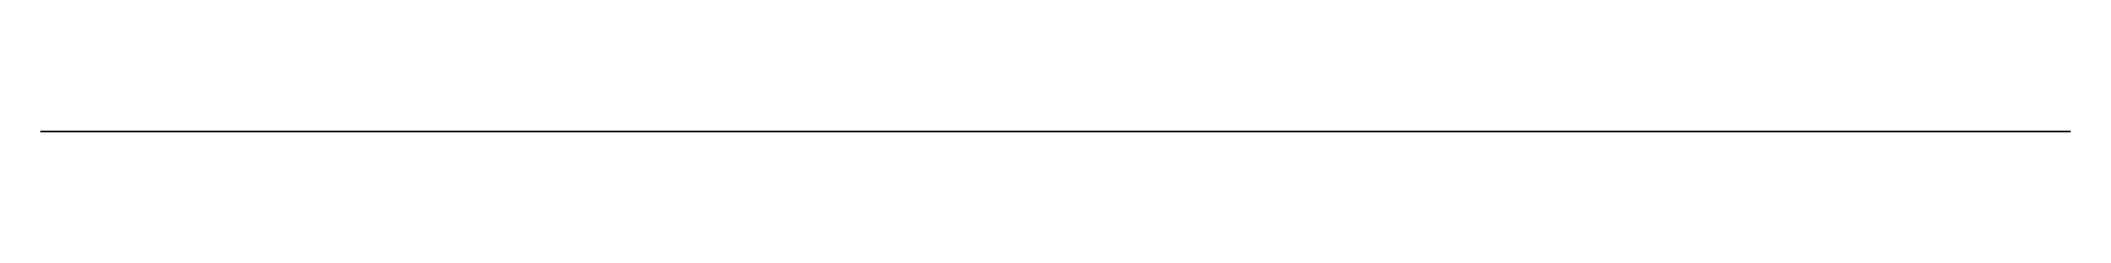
# Model space of a CAD drawing. Header units: millimetres. Extents: x 1254 to 2014, y 0 to 0.
import ezdxf

# ---------------------------------------------------------------- set-up
doc = ezdxf.new("R2010")
doc.units = ezdxf.units.MM
doc.header["$MEASUREMENT"] = 0

msp = doc.modelspace()

# ---------------------------------------------------------------- linework, layer by layer
at = {"color": 0, "linetype": 'Continuous', "lineweight": 0}
for p, q in [((1270.52, 0, -0.1), (1253.52, 0, -0.1)), ((1270.52, 0, 999.9), (1253.52, 0, 999.9)), ((1270.52, 0, -0.1), (1253.52, 0, -0.1)), ((1253.52, 0, 999.9), (1270.52, 0, 999.9)), ((1253.52, 0, -0.1), (1253.52, 0, 999.9)), ((1253.52, 0, 999.9), (1253.52, 0, -0.1)), ((1270.52, 0, -0.1), (1270.52, 0, 999.9)), ((1486.52, 0, -0.1), (1270.52, 0, -0.1)), ((1486.52, 0, 999.9), (1270.52, 0, 999.9)), ((1486.52, 0, -0.1), (1270.52, 0, -0.1)), ((1270.52, 0, 999.9), (1486.52, 0, 999.9)), ((1270.52, 0, 999.9), (1270.52, 0, -0.1)), ((1463.52, 0, 584.9), (1463.52, 0, 604.9)), ((1463.52, 0, 534.9), (1463.52, 0, 554.9)), ((1463.52, 0, 484.9), (1463.52, 0, 504.9)), ((1463.52, 0, 583.82), (1475.57, 0, 583.82)), ((1463.52, 0, 603.66), (1463.52, 0, 584.9)), ((1463.52, 0, 584.9), (1463.52, 0, 604.9)), ((1463.52, 0, 604.9), (1463.52, 0, 603.66)), ((1475.57, 0, 583.82), (1463.52, 0, 583.82)), ((1475.57, 0, 483.82), (1463.52, 0, 483.82)), ((1463.52, 0, 483.82), (1475.57, 0, 483.82)), ((1463.52, 0, 504.9), (1463.52, 0, 484.9)), ((1463.52, 0, 484.9), (1463.52, 0, 504.9)), ((1463.52, 0, 533.82), (1475.57, 0, 533.82)), ((1463.52, 0, 553.66), (1463.52, 0, 534.9)), ((1463.52, 0, 534.9), (1463.52, 0, 553.66)), ((1463.52, 0, 554.9), (1463.52, 0, 553.66)), ((1475.57, 0, 533.82), (1463.52, 0, 533.82)), ((1463.52, 0, 584.9), (1463.52, 0, 584.91)), ((1463.52, 0, 584.94), (1463.52, 0, 594.9)), ((1463.52, 0, 503.66), (1463.52, 0, 484.91)), ((1463.52, 0, 484.9), (1463.52, 0, 504.9)), ((1463.52, 0, 553.66), (1463.52, 0, 534.94)), ((1463.52, 0, 534.91), (1463.52, 0, 534.9)), ((1463.52, 0, 553.66), (1463.52, 0, 554.9)), ((1475.57, 0, 494.9), (1475.57, 0, 481.24)), ((1475.57, 0, 508.57), (1475.57, 0, 494.9)), ((1475.57, 0, 594.9), (1475.57, 0, 581.24)), ((1475.57, 0, 544.9), (1475.57, 0, 531.24)), ((1475.57, 0, 558.57), (1475.57, 0, 544.9)), ((1475.57, 0, 608.57), (1475.57, 0, 594.9)), ((1475.57, 0, 544.9), (1475.57, 0, 558.57)), ((1475.57, 0, 531.24), (1475.57, 0, 544.9)), ((1475.57, 0, 594.9), (1475.57, 0, 608.57)), ((1475.57, 0, 581.24), (1475.57, 0, 594.9)), ((1475.57, 0, 494.9), (1475.57, 0, 508.57)), ((1475.57, 0, 481.24), (1475.57, 0, 494.9)), ((1475.57, 0, 503.66), (1475.57, 0, 504.9)), ((1476.63, 0, 580.18), (1486.52, 0, 580.18)), ((1486.52, 0, 559.63), (1476.63, 0, 559.63)), ((1476.63, 0, 559.1), (1486.52, 0, 559.1)), ((1476.63, 0, 559.63), (1476.63, 0, 559.1)), ((1486.52, 0, 559.63), (1476.63, 0, 559.63)), ((1476.63, 0, 480.18), (1486.52, 0, 480.18)), ((1476.63, 0, 480.71), (1476.63, 0, 480.18)), ((1486.52, 0, 480.71), (1476.63, 0, 480.71)), ((1486.52, 0, 509.63), (1476.63, 0, 509.63)), ((1476.63, 0, 494.37), (1486.52, 0, 494.37)), ((1476.63, 0, 495.43), (1476.63, 0, 494.37)), ((1486.52, 0, 495.43), (1476.63, 0, 495.43)), ((1476.63, 0, 480.71), (1476.63, 0, 494.37)), ((1486.52, 0, 495.43), (1476.63, 0, 495.43)), ((1476.63, 0, 509.1), (1486.52, 0, 509.1)), ((1476.63, 0, 495.43), (1476.63, 0, 509.1)), ((1476.63, 0, 609.1), (1486.52, 0, 609.1)), ((1476.63, 0, 609.63), (1476.63, 0, 609.1)), ((1486.52, 0, 609.63), (1476.63, 0, 609.63)), ((1486.52, 0, 609.63), (1476.63, 0, 609.63)), ((1486.52, 0, 530.71), (1476.63, 0, 530.71)), ((1476.63, 0, 544.37), (1486.52, 0, 544.37)), ((1476.63, 0, 530.71), (1476.63, 0, 544.37)), ((1476.63, 0, 480.18), (1486.52, 0, 480.18)), ((1476.63, 0, 580.18), (1486.52, 0, 580.18)), ((1476.63, 0, 580.71), (1476.63, 0, 580.18)), ((1486.52, 0, 580.71), (1476.63, 0, 580.71)), ((1476.63, 0, 509.1), (1486.52, 0, 509.1)), ((1476.63, 0, 509.63), (1476.63, 0, 509.1)), ((1486.52, 0, 509.63), (1476.63, 0, 509.63)), ((1476.63, 0, 509.1), (1476.63, 0, 509.63)), ((1476.63, 0, 544.37), (1486.52, 0, 544.37)), ((1476.63, 0, 545.43), (1476.63, 0, 544.37)), ((1486.52, 0, 545.43), (1476.63, 0, 545.43)), ((1476.63, 0, 495.43), (1476.63, 0, 509.1)), ((1476.63, 0, 530.18), (1486.52, 0, 530.18)), ((1476.63, 0, 480.18), (1476.63, 0, 480.71)), ((1476.63, 0, 594.37), (1486.52, 0, 594.37)), ((1476.63, 0, 595.43), (1476.63, 0, 594.37)), ((1486.52, 0, 595.43), (1476.63, 0, 595.43)), ((1476.63, 0, 494.37), (1476.63, 0, 495.43)), ((1486.52, 0, 480.71), (1476.63, 0, 480.71)), ((1476.63, 0, 494.37), (1486.52, 0, 494.37)), ((1476.63, 0, 480.71), (1476.63, 0, 494.37)), ((1486.52, 0, 595.43), (1476.63, 0, 595.43)), ((1476.63, 0, 609.1), (1486.52, 0, 609.1)), ((1476.63, 0, 595.43), (1476.63, 0, 609.1)), ((1486.52, 0, 580.71), (1476.63, 0, 580.71)), ((1476.63, 0, 594.37), (1486.52, 0, 594.37)), ((1476.63, 0, 580.71), (1476.63, 0, 594.37)), ((1476.63, 0, 530.18), (1486.52, 0, 530.18)), ((1476.63, 0, 530.71), (1476.63, 0, 530.18)), ((1486.52, 0, 530.71), (1476.63, 0, 530.71)), ((1486.52, 0, 545.43), (1476.63, 0, 545.43)), ((1476.63, 0, 559.1), (1486.52, 0, 559.1)), ((1476.63, 0, 545.43), (1476.63, 0, 559.1)), ((1476.63, 0, 580.71), (1476.63, 0, 594.37)), ((1476.63, 0, 530.71), (1476.63, 0, 544.37)), ((1476.63, 0, 580.18), (1476.63, 0, 580.71)), ((1476.63, 0, 530.18), (1476.63, 0, 530.71)), ((1476.63, 0, 544.37), (1476.63, 0, 545.43)), ((1476.63, 0, 545.43), (1476.63, 0, 559.1)), ((1476.63, 0, 609.1), (1476.63, 0, 609.63)), ((1476.63, 0, 595.43), (1476.63, 0, 609.1)), ((1476.63, 0, 559.1), (1476.63, 0, 559.63)), ((1476.63, 0, 594.37), (1476.63, 0, 595.43)), ((1503.52, 0, -0.1), (1486.52, 0, -0.1)), ((1503.52, 0, 999.9), (1486.52, 0, 999.9)), ((1503.52, 0, -0.1), (1486.52, 0, -0.1)), ((1486.52, 0, 999.9), (1503.52, 0, 999.9)), ((1486.52, 0, -0.1), (1486.52, 0, 999.9)), ((1486.52, 0, 999.9), (1486.52, 0, -0.1)), ((1503.52, 0, 999.9), (1503.52, 0, -0.1)), ((1503.52, 0, -0.1), (1503.52, 0, 999.9)), ((1513.52, 0, 664.9), (1503.52, 0, 664.9)), ((1503.52, 0, 424.9), (1513.42, 0, 424.9)), ((1513.52, 0, 664.9), (1503.52, 0, 664.9)), ((1503.52, 0, 424.9), (1513.42, 0, 424.9)), ((1513.42, 0, 424.9), (1513.44, 0, 424.9)), ((1513.42, 0, 424.9), (1513.52, 0, 424.9)), ((1513.44, 0, 424.9), (1513.52, 0, 424.9)), ((1513.52, 0, 425), (1513.52, 0, 664.9)), ((1513.52, 0, 683.9), (1513.52, 0, 699.9)), ((1513.52, 0, 664.9), (1513.52, 0, 683.9)), ((1513.52, 0, 424.9), (1513.52, 0, 425)), ((1513.52, 0, 315.9), (1513.52, 0, 424.8)), ((1513.52, 0, 299.9), (1513.52, 0, 315.9)), ((1513.52, 0, 425), (1513.52, 0, 664.9)), ((1513.52, 0, 664.9), (1521.52, 0, 664.9)), ((1513.52, 0, 315.9), (1513.52, 0, 424.8)), ((1513.52, 0, 664.9), (1513.52, 0, 683.9)), ((1513.52, 0, 664.9), (1521.52, 0, 664.9)), ((2013.52, 0, 315.9), (1513.52, 0, 315.9)), ((1513.52, 0, 683.9), (2013.52, 0, 683.9)), ((2013.52, 0, 699.9), (1513.52, 0, 699.9)), ((1513.52, 0, 299.9), (1513.52, 0, 315.9)), ((2013.52, 0, 299.9), (1513.52, 0, 299.9)), ((1513.52, 0, 315.9), (2013.52, 0, 315.9)), ((1513.52, 0, 299.9), (2013.52, 0, 299.9)), ((1513.52, 0, 683.9), (1513.52, 0, 699.9)), ((2013.52, 0, 683.9), (1513.52, 0, 683.9)), ((1513.52, 0, 699.9), (2013.52, 0, 699.9)), ((1513.52, 0, 424.9), (1513.62, 0, 424.9)), ((1513.52, 0, 424.8), (1513.52, 0, 424.9)), ((1513.52, 0, 424.9), (1513.52, 0, 425)), ((1513.52, 0, 424.8), (1513.52, 0, 424.9)), ((1513.62, 0, 424.9), (1513.52, 0, 424.9)), ((1513.62, 0, 424.9), (1521.52, 0, 424.9)), ((1521.52, 0, 424.9), (1513.62, 0, 424.9)), ((1514.25, 0, 580.18), (1525.28, 0, 580.18)), ((1514.25, 0, 580.55), (1514.25, 0, 580.18)), ((1525.28, 0, 580.55), (1514.25, 0, 580.55)), ((1514.25, 0, 609.26), (1525.28, 0, 609.26)), ((1514.25, 0, 609.63), (1514.25, 0, 609.26)), ((1525.28, 0, 609.63), (1514.25, 0, 609.63)), ((1514.25, 0, 594.53), (1525.28, 0, 594.53)), ((1514.25, 0, 595.27), (1514.25, 0, 594.53)), ((1525.28, 0, 595.27), (1514.25, 0, 595.27)), ((1514.25, 0, 530.55), (1514.25, 0, 544.53)), ((1514.25, 0, 545.27), (1514.25, 0, 559.26)), ((1514.25, 0, 595.27), (1514.25, 0, 609.26)), ((1514.25, 0, 480.55), (1514.25, 0, 494.53)), ((1514.25, 0, 495.27), (1514.25, 0, 509.26)), ((1514.25, 0, 580.55), (1514.25, 0, 594.53)), ((1514.25, 0, 530.24), (1514.25, 0, 530.55)), ((1514.25, 0, 530.18), (1514.25, 0, 530.24)), ((1525.28, 0, 480.18), (1514.25, 0, 480.18)), ((1514.25, 0, 509.63), (1525.28, 0, 509.63)), ((1525.28, 0, 580.18), (1514.25, 0, 580.18)), ((1514.25, 0, 559.48), (1514.25, 0, 559.63)), ((1514.25, 0, 559.26), (1514.25, 0, 559.48)), ((1514.25, 0, 580.24), (1514.25, 0, 580.55)), ((1514.25, 0, 580.18), (1514.25, 0, 580.24)), ((1514.25, 0, 494.53), (1514.25, 0, 480.55)), ((1525.28, 0, 494.53), (1514.25, 0, 494.53)), ((1514.25, 0, 480.55), (1525.28, 0, 480.55)), ((1514.25, 0, 494.85), (1514.25, 0, 495.27)), ((1514.25, 0, 494.53), (1514.25, 0, 494.85)), ((1514.25, 0, 559.26), (1514.25, 0, 545.27)), ((1525.28, 0, 559.26), (1514.25, 0, 559.26)), ((1514.25, 0, 545.27), (1525.28, 0, 545.27)), ((1514.25, 0, 544.53), (1514.25, 0, 530.55)), ((1525.28, 0, 544.53), (1514.25, 0, 544.53)), ((1514.25, 0, 530.55), (1525.28, 0, 530.55)), ((1525.28, 0, 530.18), (1514.25, 0, 530.18)), ((1514.25, 0, 509.48), (1514.25, 0, 509.63)), ((1514.25, 0, 509.26), (1514.25, 0, 509.48)), ((1514.25, 0, 559.63), (1525.28, 0, 559.63)), ((1514.25, 0, 480.24), (1514.25, 0, 480.55)), ((1514.25, 0, 480.18), (1514.25, 0, 480.24)), ((1514.25, 0, 509.26), (1514.25, 0, 495.27)), ((1525.28, 0, 509.26), (1514.25, 0, 509.26)), ((1514.25, 0, 495.27), (1525.28, 0, 495.27)), ((1514.25, 0, 609.48), (1514.25, 0, 609.63)), ((1514.25, 0, 609.26), (1514.25, 0, 609.48)), ((1514.25, 0, 594.85), (1514.25, 0, 595.27)), ((1514.25, 0, 594.53), (1514.25, 0, 594.85)), ((1514.25, 0, 609.26), (1514.25, 0, 595.27)), ((1525.28, 0, 609.26), (1514.25, 0, 609.26)), ((1514.25, 0, 595.27), (1525.28, 0, 595.27)), ((1514.25, 0, 609.63), (1525.28, 0, 609.63)), ((1514.25, 0, 544.85), (1514.25, 0, 545.27)), ((1514.25, 0, 544.53), (1514.25, 0, 544.85)), ((1514.25, 0, 594.53), (1514.25, 0, 580.55)), ((1525.28, 0, 594.53), (1514.25, 0, 594.53)), ((1514.25, 0, 580.55), (1525.28, 0, 580.55)), ((1514.25, 0, 530.18), (1525.28, 0, 530.18)), ((1514.25, 0, 530.55), (1514.25, 0, 530.18)), ((1525.28, 0, 530.55), (1514.25, 0, 530.55)), ((1514.25, 0, 544.53), (1525.28, 0, 544.53)), ((1514.25, 0, 545.27), (1514.25, 0, 544.53)), ((1525.28, 0, 545.27), (1514.25, 0, 545.27)), ((1514.25, 0, 509.26), (1525.28, 0, 509.26)), ((1514.25, 0, 509.63), (1514.25, 0, 509.26)), ((1525.28, 0, 509.63), (1514.25, 0, 509.63)), ((1514.25, 0, 559.26), (1525.28, 0, 559.26)), ((1514.25, 0, 559.63), (1514.25, 0, 559.26)), ((1525.28, 0, 559.63), (1514.25, 0, 559.63)), ((1514.25, 0, 480.18), (1525.28, 0, 480.18)), ((1514.25, 0, 480.55), (1514.25, 0, 480.18)), ((1525.28, 0, 480.55), (1514.25, 0, 480.55)), ((1514.25, 0, 494.53), (1525.28, 0, 494.53)), ((1514.25, 0, 495.27), (1514.25, 0, 494.53)), ((1525.28, 0, 495.27), (1514.25, 0, 495.27)), ((1521.52, 0, 424.9), (1521.52, 0, 480.18)), ((1521.52, 0, 509.63), (1521.52, 0, 530.18)), ((1521.52, 0, 559.63), (1521.52, 0, 580.18)), ((1521.52, 0, 609.63), (1521.52, 0, 664.9)), ((1521.52, 0, 664.9), (1521.52, 0, 609.63)), ((1521.52, 0, 580.18), (1521.52, 0, 559.63)), ((1521.52, 0, 530.18), (1521.52, 0, 509.63)), ((1521.52, 0, 480.18), (1521.52, 0, 424.9)), ((1521.52, 0, 480.18), (1521.52, 0, 509.63)), ((1521.52, 0, 530.18), (1521.52, 0, 559.63)), ((1521.52, 0, 580.18), (1521.52, 0, 609.63)), ((1521.52, 0, 609.63), (1521.52, 0, 580.18)), ((1521.52, 0, 559.63), (1521.52, 0, 530.18)), ((1521.52, 0, 509.63), (1521.52, 0, 480.18)), ((1525.28, 0, 480.55), (1525.28, 0, 480.18)), ((1525.28, 0, 509.63), (1525.28, 0, 509.26)), ((1525.28, 0, 580.18), (1525.28, 0, 580.55)), ((1525.28, 0, 545.27), (1525.28, 0, 544.53)), ((1525.28, 0, 609.26), (1525.28, 0, 609.63)), ((1525.28, 0, 594.53), (1525.28, 0, 580.55)), ((1525.28, 0, 594.53), (1525.28, 0, 595.27)), ((1525.28, 0, 609.26), (1525.28, 0, 595.27)), ((1525.28, 0, 530.55), (1525.28, 0, 530.18)), ((1525.28, 0, 559.63), (1525.28, 0, 559.26)), ((1525.28, 0, 480.55), (1525.28, 0, 494.53)), ((1525.28, 0, 545.27), (1525.28, 0, 559.26)), ((1525.28, 0, 530.55), (1525.28, 0, 544.53)), ((1525.28, 0, 495.27), (1525.28, 0, 509.26)), ((1525.28, 0, 595.27), (1525.28, 0, 609.26)), ((1525.28, 0, 580.55), (1525.28, 0, 594.53)), ((1525.28, 0, 530.18), (1525.28, 0, 530.55)), ((1525.28, 0, 544.53), (1525.28, 0, 545.27)), ((1525.28, 0, 559.26), (1525.28, 0, 545.27)), ((1525.28, 0, 509.26), (1525.28, 0, 509.63)), ((1525.28, 0, 494.53), (1525.28, 0, 480.55)), ((1525.28, 0, 544.53), (1525.28, 0, 530.55)), ((1525.28, 0, 559.26), (1525.28, 0, 559.63)), ((1525.28, 0, 480.18), (1525.28, 0, 480.55)), ((1525.28, 0, 509.26), (1525.28, 0, 495.27)), ((1525.28, 0, 494.53), (1525.28, 0, 495.27)), ((1525.28, 0, 595.27), (1525.28, 0, 594.53)), ((1525.28, 0, 609.63), (1525.28, 0, 609.26)), ((1525.28, 0, 495.27), (1525.28, 0, 494.53)), ((1525.28, 0, 580.55), (1525.28, 0, 580.18)), ((1526.02, 0, 580.92), (1526.02, 0, 594.9)), ((1526.02, 0, 594.9), (1526.02, 0, 608.89)), ((1526.02, 0, 544.9), (1526.02, 0, 530.92)), ((1526.02, 0, 558.89), (1526.02, 0, 544.9)), ((1526.02, 0, 494.9), (1526.02, 0, 480.92)), ((1526.02, 0, 508.89), (1526.02, 0, 494.9)), ((1526.02, 0, 544.9), (1526.02, 0, 558.89)), ((1526.02, 0, 480.92), (1526.02, 0, 494.9)), ((1526.02, 0, 530.92), (1526.02, 0, 544.9)), ((1526.02, 0, 494.9), (1526.02, 0, 508.89)), ((1526.02, 0, 594.9), (1526.02, 0, 580.92)), ((1526.02, 0, 608.89), (1526.02, 0, 594.9)), ((2013.52, 0, 683.9), (2013.52, 0, 315.9)), ((2013.52, 0, 315.9), (2013.52, 0, 299.9)), ((2013.52, 0, 699.9), (2013.52, 0, 683.9)), ((2013.52, 0, 683.9), (2013.52, 0, 699.9)), ((2013.52, 0, 315.9), (2013.52, 0, 683.9)), ((2013.52, 0, 299.9), (2013.52, 0, 315.9))]:
    msp.add_line(p, q, dxfattribs=at)
at = {"color": 0, "linetype": 'Continuous', "lineweight": 0, "extrusion": (0, -1, 0)}
for centre, radius, start, end in [((1476.63, 481.24), 1.06, 180, 270), ((1476.63, 508.57), 1.06, 90, 180), ((1476.63, 508.57), 1.06, 90, 180), ((1476.63, 481.24), 1.06, 180, 270), ((1476.63, 581.24), 1.06, 180, 270), ((1476.63, 531.24), 1.06, 180, 270), ((1476.63, 581.24), 1.06, 180, 270), ((1476.63, 531.24), 1.06, 180, 270), ((1476.63, 608.57), 1.06, 90, 180), ((1476.63, 608.57), 1.06, 90, 180), ((1476.63, 558.57), 1.06, 90, 180), ((1476.63, 558.57), 1.06, 90, 180), ((1513.52, 424.9), 0.1, 90, 180.00002), ((1513.52, 424.9), 0.1, 90, 180), ((1513.52, 424.9), 0.1, 180, 270), ((1513.52, 424.9), 0.1, 270, 90), ((1513.52, 424.9), 0.1, 270, 90), ((1514.25, 580.92), 0.735, 180, 270), ((1514.25, 480.92), 0.735, 180, 270), ((1514.25, 530.92), 0.735, 180, 270), ((1514.25, 558.89), 0.735, 90, 180), ((1514.25, 508.89), 0.735, 90, 180), ((1514.25, 608.89), 0.735, 90, 180), ((1514.25, 530.92), 0.735, 180, 270), ((1514.25, 558.89), 0.735, 90, 180), ((1514.25, 580.92), 0.735, 180, 270), ((1514.25, 508.89), 0.735, 90, 180), ((1514.25, 480.92), 0.735, 180, 270), ((1514.25, 608.89), 0.735, 90, 180), ((1525.28, 480.92), 0.735, 270, 0), ((1525.28, 608.89), 0.735, 0, 90), ((1525.28, 508.89), 0.735, 0, 90), ((1525.28, 580.92), 0.735, 270, 0), ((1525.28, 530.92), 0.735, 270, 0), ((1525.28, 558.89), 0.735, 0, 90), ((1525.28, 508.89), 0.735, 0, 90), ((1525.28, 480.92), 0.735, 270, 0), ((1525.28, 530.92), 0.735, 270, 0), ((1525.28, 558.89), 0.735, 0, 90), ((1525.28, 608.89), 0.735, 0, 90), ((1525.28, 580.92), 0.735, 270, 0)]:
    msp.add_arc(centre, radius, start, end, dxfattribs=at)
for centre, major_axis, start_param, end_param in [((1476.63, 0, 481.24), (1.06, 0), 3.141593, 4.712389), ((1476.63, 0, 494.9), (-1.06, 0), 0, 1.570796), ((1476.63, 0, 508.57), (1.06, 0), 1.570796, 3.141593), ((1476.63, 0, 494.9), (1.06, 0), 1.570796, 3.141593), ((1476.63, 0, 508.57), (-1.06, 0), 4.712389, 6.283185), ((1476.63, 0, 481.24), (-1.06, 0), 0, 1.570796), ((1476.63, 0, 494.9), (1.06, 0), 3.141593, 4.712389), ((1476.63, 0, 494.9), (-1.06, 0), 4.712389, 6.283185), ((1476.63, 0, 581.24), (1.06, 0), 3.141593, 4.712389), ((1476.63, 0, 594.9), (-1.06, 0), 0, 1.570796), ((1476.63, 0, 531.24), (1.06, 0), 3.141593, 4.712389), ((1476.63, 0, 544.9), (-1.06, 0), 0, 1.570796), ((1476.63, 0, 581.24), (-1.06, 0), 0, 1.570796), ((1476.63, 0, 531.24), (-1.06, 0), 0, 1.570796), ((1476.63, 0, 544.9), (1.06, 0), 3.141593, 4.712389), ((1476.63, 0, 544.9), (-1.06, 0), 4.712389, 6.283185), ((1476.63, 0, 544.9), (1.06, 0), 1.570796, 3.141593), ((1476.63, 0, 558.57), (-1.06, 0), 4.712389, 6.283185), ((1476.63, 0, 608.57), (1.06, 0), 1.570796, 3.141593), ((1476.63, 0, 594.9), (1.06, 0), 1.570796, 3.141593), ((1476.63, 0, 608.57), (-1.06, 0), 4.712389, 6.283185), ((1476.63, 0, 558.57), (1.06, 0), 1.570796, 3.141593), ((1476.63, 0, 594.9), (1.06, 0), 3.141593, 4.712389), ((1476.63, 0, 594.9), (-1.06, 0), 4.712389, 6.283185), ((1514.25, 0, 530.92), (0.735, 0), 3.141593, 4.712389), ((1514.25, 0, 544.9), (-0.735, 0), 0, 1.570796), ((1514.25, 0, 544.9), (0.735, 0), 1.570796, 3.141593), ((1514.25, 0, 558.89), (-0.735, 0), 4.712389, 6.283185), ((1514.25, 0, 594.9), (0.735, 0), 1.570796, 3.141593), ((1514.25, 0, 608.89), (-0.735, 0), 4.712389, 6.283185), ((1514.25, 0, 480.92), (0.735, 0), 3.141593, 4.712389), ((1514.25, 0, 494.9), (-0.735, 0), 0, 1.570796), ((1514.25, 0, 494.9), (0.735, 0), 1.570796, 3.141593), ((1514.25, 0, 508.89), (-0.735, 0), 4.712389, 6.283185), ((1514.25, 0, 580.92), (0.735, 0), 3.141593, 4.712389), ((1514.25, 0, 594.9), (-0.735, 0), 0, 1.570796), ((1514.25, 0, 530.92), (-0.735, 0), 0, 1.570796), ((1514.25, 0, 558.89), (0.735, 0), 1.570796, 3.141593), ((1514.25, 0, 580.92), (-0.735, 0), 0, 1.570796), ((1514.25, 0, 494.9), (-0.735, 0), 4.712389, 6.283185), ((1514.25, 0, 494.9), (0.735, 0), 3.141593, 4.712389), ((1514.25, 0, 508.89), (0.735, 0), 1.570796, 3.141593), ((1514.25, 0, 480.92), (-0.735, 0), 0, 1.570796), ((1514.25, 0, 608.89), (0.735, 0), 1.570796, 3.141593), ((1514.25, 0, 594.9), (-0.735, 0), 4.712389, 6.283185), ((1514.25, 0, 594.9), (0.735, 0), 3.141593, 4.712389), ((1514.25, 0, 544.9), (-0.735, 0), 4.712389, 6.283185), ((1514.25, 0, 544.9), (0.735, 0), 3.141593, 4.712389), ((1525.28, 0, 480.92), (-0.735, 0), 1.570796, 3.141593), ((1525.28, 0, 508.89), (0.735, 0), 0, 1.570796), ((1525.28, 0, 544.9), (-0.735, 0), 3.141593, 4.712389), ((1525.28, 0, 544.9), (0.735, 0), 4.712389, 6.283185), ((1525.28, 0, 594.9), (-0.735, 0), 1.570796, 3.141593), ((1525.28, 0, 580.92), (0.735, 0), 4.712389, 6.283185), ((1525.28, 0, 608.89), (-0.735, 0), 3.141593, 4.712389), ((1525.28, 0, 594.9), (0.735, 0), 0, 1.570796), ((1525.28, 0, 530.92), (-0.735, 0), 1.570796, 3.141593), ((1525.28, 0, 558.89), (0.735, 0), 0, 1.570796), ((1525.28, 0, 558.89), (-0.735, 0), 3.141593, 4.712389), ((1525.28, 0, 544.9), (0.735, 0), 0, 1.570796), ((1525.28, 0, 494.9), (-0.735, 0), 1.570796, 3.141593), ((1525.28, 0, 480.92), (0.735, 0), 4.712389, 6.283185), ((1525.28, 0, 544.9), (-0.735, 0), 1.570796, 3.141593), ((1525.28, 0, 530.92), (0.735, 0), 4.712389, 6.283185), ((1525.28, 0, 508.89), (-0.735, 0), 3.141593, 4.712389), ((1525.28, 0, 494.9), (0.735, 0), 0, 1.570796), ((1525.28, 0, 594.9), (-0.735, 0), 3.141593, 4.712389), ((1525.28, 0, 594.9), (0.735, 0), 4.712389, 6.283185), ((1525.28, 0, 608.89), (0.735, 0), 0, 1.570796), ((1525.28, 0, 494.9), (-0.735, 0), 3.141593, 4.712389), ((1525.28, 0, 494.9), (0.735, 0), 4.712389, 6.283185), ((1525.28, 0, 580.92), (-0.735, 0), 1.570796, 3.141593)]:
    msp.add_ellipse(centre, major_axis=major_axis, ratio=0.5, start_param=start_param, end_param=end_param, dxfattribs=at)

doc.saveas('drawing.dxf')
